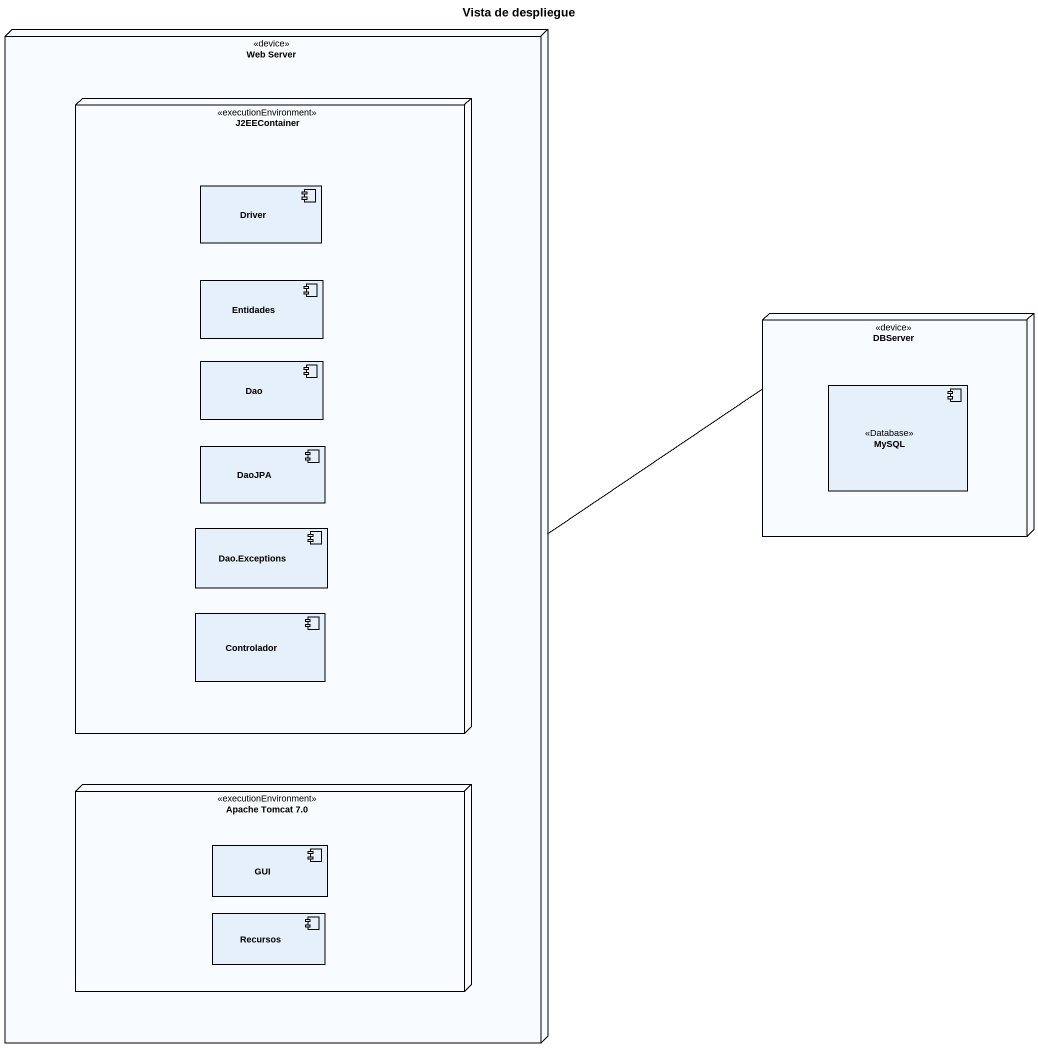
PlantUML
@startuml
title Vista de despliegue
node "Web Server" as Web_Server <<device>> {
  node J2EEContainer <<executionEnvironment>> {
    component Driver
    component Entidades
    component Dao
    component DaoJPA
    component "Dao.Exceptions" as Dao_Exceptions
    component Controlador
  }
  node "Apache Tomcat 7.0" as Apache_Tomcat_7_0 <<executionEnvironment>> {
    component GUI
    component Recursos
  }
}
node DBServer <<device>> {
  component MySQL <<Database>>
}
Web_Server -right- DBServer
@enduml
